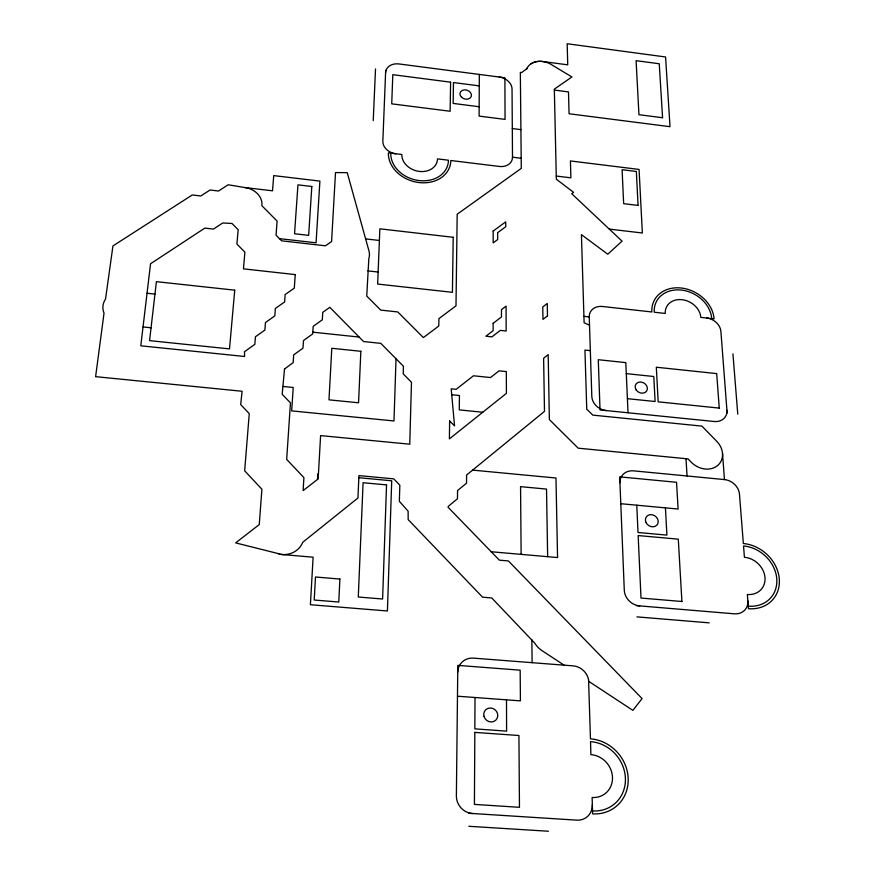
<?xml version="1.0" encoding="UTF-8"?>
<svg xmlns="http://www.w3.org/2000/svg" width="875" height="875" viewBox="0 0 875 875"><rect width="100%" height="100%" fill="white"/><g stroke="black" fill="none" stroke-linecap="round" stroke-linejoin="round"><path stroke-width="1.31" d="M475.027 697.506L474.852 728.864L506.603 731.128L506.494 699.836M479.325 74.441L479.106 116.102L505.061 119.394L504.897 77.777L399.033 63.952A13.245 10.259 15.7 0 0 385.602 72.592M396.025 358.739L393.991 420.962L291.67 410.889L293.234 387.483L282.92 386.444M385.689 70.284L382.845 141.17A13.584 10.795 15.9 0 0 395.861 153.77M373.242 120.608L375.517 68.961M317.527 479.423L317.844 473.9L318.434 473.955M564.112 665.164L541.931 650.584A21.077 19.02 38.2 0 1 534.811 643.18L491.739 597.942L482.584 597.188L408.166 519.586L408.133 511.208L399.35 501.298L399.842 485.188L393.739 478.855L358.925 475.617L357.952 497.995L302.706 542.303A20.923 19.195 11.3 0 1 282.056 554.553L235.637 542.883L259.262 524.573L261.898 489.234L244.661 470.805L249.266 413.634L240.691 404.578L242.102 391.267L95.605 376.655L104.038 313.108L103.589 311.938A20.147 16.997 3.2 0 1 105.536 299.042L112.941 245.941L192.259 194.972L200.812 195.967L210.044 190.017L218.542 191.012L228.167 184.778L245.547 187.655C254.177 188.858 263.003 196.339 261.855 205.691L277.123 221.091L276.052 235.2L281.63 240.833L325.412 245.809L331.592 241.533L335.497 172.572L347.233 172.659L368.933 250.786A18.933 15.717 14.6 0 1 368.845 258.486L366.745 296.067L380.723 310.1L397.775 311.948L423.38 337.586L438.78 326.003L438.922 318.631L455.995 305.834L457.188 214.211L521.281 168.383L520.341 72.384L521.642 72.548L526.848 68.677M526.673 69.147C529.08 62.584 537.108 60.419 543.419 61.611A17.281 13.191 20.3 0 1 551.25 64.509L571.9 76.967L554.334 89.13L556.336 179.222L573.584 192.347L571.725 193.725L622.048 241.128L607.786 254.22L581.427 234.631L584.117 322.766L589.52 325.194M527.122 68.086L527.428 67.517M530.556 64.094L531.136 63.7M531.738 63.339L532.372 63M533.028 62.694L533.706 62.42M534.406 62.169L535.128 61.961M535.861 61.775L536.616 61.622M537.392 61.502L538.169 61.414M538.967 61.359L539.766 61.327M540.586 61.337L541.395 61.381M468.923 813.28L576.8 820.148A16.898 15.411 53.6 0 0 592.331 804.737M468.825 826.284L548.45 831.25M457.472 696.205L520.417 700.864L520.166 670.173L457.811 665.383L456.378 795.889A16.866 15.892 52.8 0 0 472.555 813.52M636.42 605.62L734.42 613.823A15.498 13.202 41.4 0 0 747.841 600.786M636.923 616.875L709.198 622.847M491.225 551.753L557.561 557.55L555.975 478.013L472.609 470.116M542.216 61.458L567.744 64.827L567.164 43.75L665.569 56.973L670.02 126.689L569.078 113.761L568.487 91.919L554.356 90.081M358.837 477.717L391.705 480.78L387.417 610.98L310.406 604.723L313.108 557.211L280.886 554.411M620.791 503.716L678.103 509.042L676.539 482.289L619.708 476.864L624.291 590.297A15.498 13.552 38.6 0 0 639.723 605.894M748.267 606.156A33.097 27.956 40.4 0 0 776.759 578.747A33.097 27.956 40.4 0 0 743.531 545.956L744.417 557.266A20.464 17.292 40.4 0 1 764.991 577.544A20.464 17.292 40.4 0 1 747.348 594.497L748.464 608.694A35.82 30.264 40.4 0 0 779.297 579.02A35.82 30.264 40.4 0 0 743.345 543.517L739.463 494.123A14.875 12.436 36.3 0 0 724.467 479.577L633.642 470.859A14.897 12.731 33.1 0 0 619.948 482.792M482.748 412.245L459.277 409.894L459.441 395.533L451.73 394.745M627.397 398.672L655.113 401.516L653.789 376.512L626.292 373.625M312.823 332.172L359.122 337.061M143.03 326.955L151.058 327.797M147.044 293.245L154.963 294.098M590.341 350.645L584.948 350.077L586.753 409.161L592.812 415.122L701.903 426.114L716.723 441.273A19.545 16.286 34 0 1 722.411 452.397L722.564 454.092A19.545 16.286 34 0 1 711.605 468.562A19.545 16.286 34 0 1 691.184 462.142L688.034 458.894L578.189 448.175L549.369 419.573L548.188 354.605L543.616 358.247L544.491 411.359L466.605 475.027L466.539 483.175L457.559 490.536L457.461 498.783L448.186 506.417L448.142 507.325L499.373 560.153L508.397 560.941L642.075 698.589L632.877 710.369L588.744 681.352M583.92 316.356L589.247 316.936A14.066 11.561 26.4 0 1 602.416 306.48L651.831 311.959A32.539 26.272 29 0 1 681.209 288.006A32.539 26.272 29 0 1 714.087 318.85L700.809 317.384A18.594 15.006 29 0 0 682.019 299.688A18.594 15.006 29 0 0 665.241 313.436L654.216 312.222A30.056 24.27 29 0 1 681.352 290.073A30.056 24.27 29 0 1 711.725 318.587M367.85 270.889L378.131 272.038M279.453 238.645L316.072 242.802L319.9 181.103L273.722 175.602L272.519 190.805L245.011 187.567M365.63 238.897L379.389 240.472M609.273 229.097L642.359 233.002L639.067 169.433L570.423 160.945L570.883 177.833L556.259 176.039M390.775 153.158A29.302 23.373 16.9 0 0 418.983 180.556A29.302 23.373 16.9 0 0 448.459 160.212L437.5 158.878A18.123 14.459 16.9 0 1 419.267 171.412A18.123 14.459 16.9 0 1 401.822 154.503L388.391 152.862A31.719 25.298 16.9 0 0 418.917 182.536A31.719 25.298 16.9 0 0 450.822 160.508L499.395 166.458A13.431 10.62 19.8 0 0 512.498 157.183L521.183 158.255M512.302 128.548L520.898 129.631M479.15 106.739L453.162 103.414L453.469 82.545L479.27 85.881M279.869 554.28L278.852 554.072M732.933 353.85L737.767 414.148M727.147 413.066L720.891 331.384A13.989 11.277 30.1 0 0 706.716 318.041M722.531 453.48L724.467 479.577M685.989 458.697L687.061 475.989M665.427 507.861L666.914 535.106L638.017 532.492L636.77 505.203M628.02 412.77L625.811 362.622L598.281 359.712L600.031 409.938L714.186 421.498A14.416 11.856 32.8 0 0 726.939 410.277M589.247 316.936L591.817 396.43A14.47 12.162 28.8 0 0 606.266 410.572M547.652 556.686L546.514 489.081L520.559 486.653L521.128 554.367M531.847 639.691L532.12 662.681M512.498 157.183L512.039 88.987A13.103 10.095 19.1 0 0 499.22 77.033M592.517 810.928A36.006 32.648 51.1 0 0 625.417 778.575A36.006 32.648 51.1 0 0 590.527 741.65L590.898 754.644A22.269 20.191 51.1 0 1 612.5 777.492A22.269 20.191 51.1 0 1 592.134 797.497L592.594 813.848A38.97 35.339 51.1 0 0 628.195 778.827A38.97 35.339 51.1 0 0 590.45 738.85L588.569 679.788A16.078 14.525 42.6 0 0 573.103 665.864L473.517 658.131A16.078 14.93 37.4 0 0 457.734 672.175M493.139 323.323L493.139 330.662L485.92 336.219L491.936 336.864L500.325 330.389L506.166 331.012L506.067 306.13L501.463 309.652L501.484 316.914L493.139 323.323M493.172 231.044L493.161 242.889L497.678 239.564L497.667 232.662L505.739 226.745L505.717 221.867L493.172 231.044M474.83 732.386L474.414 804.409L519.466 807.308L518.93 735.514L474.83 732.386M449.641 420.93L449.389 438.889L506.417 393.345L506.33 371.602L499.056 370.847L490.547 377.541L473.462 375.78L456.138 389.32L451.194 388.817L454.552 425.906L449.641 420.93M453.206 237.289L452.419 292.327L377.65 284.058L379.859 228.812L453.206 237.289M450.603 82.173L450.133 111.256L391.727 103.841L392.82 74.681L450.603 82.173M284.517 369.042L282.188 394.275L290.467 402.905L286.672 459.397L303.909 477.63L303.122 490.591L318.15 478.942L320.6 435.597L409.762 444.194L411.48 382.266L403.211 373.887L403.441 366.242L380.822 343.361L363.53 341.534L329.798 307.311L322.755 312.353L322.317 319.802L313.173 326.364L312.714 333.889L303.494 340.539L303.002 348.152L293.694 354.889L293.169 362.589L284.517 369.042M386.542 484.892L382.605 599.014L358.28 597.013L363.092 482.716L386.542 484.892M360.85 351.302L358.553 402.795L328.989 399.842L331.8 348.272L360.85 351.302M339.883 579.042L338.778 602.033L314.212 600.031L315.492 576.997L339.883 579.042M311.817 186.495L308.656 235.353L294.547 233.745L297.959 184.855L311.817 186.495M295.236 274.586L294.306 288.148L285.141 294.558L284.616 301.952L275.363 308.448L274.805 315.93L265.464 322.503L264.884 330.061L255.456 336.733L254.833 344.367L244.486 351.717L244.595 356.486L140.798 345.811L150.544 263.769L204.816 228.113L213.434 229.097L222.72 222.972L232.017 223.475L238.186 229.742L236.906 244.016L244.891 252.175L243.447 268.855L295.236 274.586M234.73 290.172L229.513 348.895L149.57 340.637L156.406 281.662L234.73 290.172M547.487 315.842L542.97 319.364L542.763 306.972L547.258 303.472L547.487 315.842M681.909 601.497L641.003 598.052L638.159 535.555L678.289 539.164L681.909 601.497M719.25 408.1L658.186 401.833L656.316 367.216L716.691 373.603L719.25 408.1M638.072 205.406L623.645 203.678L622.092 169.717L636.344 171.478L638.072 205.406M662.572 117.742L638.947 114.702L636.092 60.659L659.258 63.766L662.572 117.742M461.475 97.18A5.863 4.55 18 0 0 471.198 96.589A5.863 4.55 18 0 0 464.428 89.862A5.863 4.55 18 0 0 461.475 97.18M645.947 522.32A6.705 5.753 35.4 0 0 656.972 525.011A6.705 5.753 35.4 0 0 652.553 514.839A6.705 5.753 35.4 0 0 645.947 522.32M483.973 716.297A7.252 6.748 42.7 0 0 495.731 720.245A7.252 6.748 42.7 0 0 492.57 708.367A7.252 6.748 42.7 0 0 483.973 716.297M636.212 390.009A6.388 5.316 29.8 0 0 646.811 390.775A6.388 5.316 29.8 0 0 640.784 382.025A6.388 5.316 29.8 0 0 636.212 390.009"/></g></svg>
